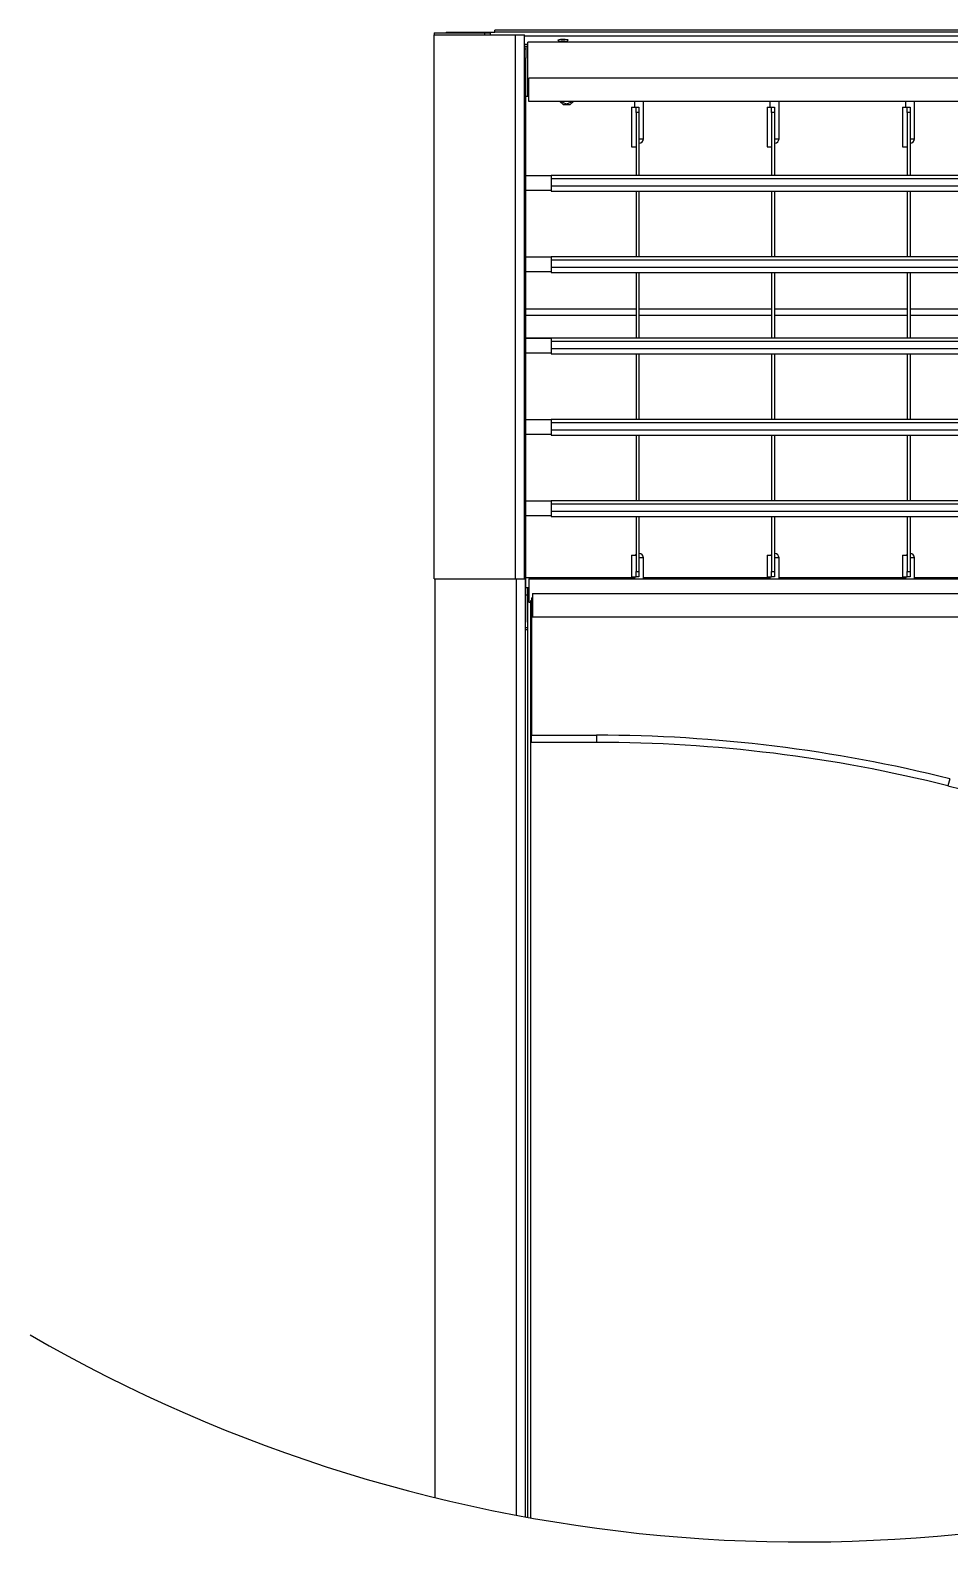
# Model space of a CAD drawing. Header units: millimetres. Extents: x 10547 to 11305, y 9897 to 10391.
# Drawn here: x 10580.99 to 10584.78, y 10066.79 to 10073.02 of the extents above; entities that cross this region are included whole.
import ezdxf

# ---------------------------------------------------------------- set-up
doc = ezdxf.new("R2010")
doc.units = ezdxf.units.MM
for name, color, linetype in [('LG-AIRCON', 240, 'Continuous'), ('LG-RLRG', 3, 'Continuous'), ('LG-실내기', 6, 'Continuous')]:
    doc.layers.add(name, color=color, linetype=linetype)

# ---------------------------------------------------------------- blocks, each defined once
blk = doc.blocks.new('15215')
at = {"layer": 'LG-RLRG', "color": 1}
blk.add_lwpolyline([(-7906.68, 12267.07, 0.226655), (-7172.64, 12209.59, -0.226655), (-6438.61, 12152.1, -13.252579)], format="xyb", dxfattribs=at)
at = {"layer": 'LG-실내기', "color": 0, "linetype": 'Continuous'}
for p, q in [((-7676.6, 12987.95), (-7676.6, 12987.45)), ((-7676.6, 12987.95), (-7649.6, 12987.95)), ((-7649.6, 12987.95), (-7649.6, 12988.95)), ((-6666.6, 12988.95), (-7649.6, 12988.95)), ((-6666.6, 12987.95), (-7649.6, 12987.95)), ((-7683.1, 12987.45), (-7655.1, 12987.45)), ((-7683.1, 12987.45), (-7683.1, 12986.45)), ((-7683.1, 12685.45), (-7683.1, 12986.45)), ((-7683.1, 12986.45), (-7681.97, 12986.45)), ((-7681.97, 12986.45), (-7678.64, 12986.45)), ((-7678.64, 12986.45), (-7673.28, 12986.45)), ((-7673.28, 12986.45), (-7666.15, 12986.45)), ((-7666.15, 12986.45), (-7657.62, 12986.45)), ((-7657.62, 12986.45), (-7648.11, 12986.45)), ((-7655.1, 12986.45), (-7655.1, 12987.45)), ((-7655.1, 12987.45), (-7652.1, 12987.45)), ((-7652.1, 12987.45), (-7652.1, 12986.45)), ((-7648.11, 12986.45), (-7638.1, 12986.45)), ((-7638.1, 12685.45), (-7638.1, 12986.45)), ((-7638.1, 12986.45), (-7633.1, 12986.45)), ((-7633.1, 12685.45), (-7633.1, 12986.45)), ((-6681.6, 12985.6), (-7633.1, 12985.6)), ((-7631.34, 12981), (-7633.09, 12981)), ((-7631.34, 12980.02), (-7633.09, 12980.02)), ((-7632.35, 12980.02), (-7632.35, 12973.45)), ((-6683.35, 12982.45), (-7631.35, 12982.45)), ((-7631.35, 12952.45), (-7631.35, 12982.45)), ((-7613.29, 12983.89), (-7614.8, 12983.52)), ((-7614.8, 12983.52), (-7614.09, 12983.09)), ((-7614.09, 12983.09), (-7611.69, 12982.91)), ((-7610.69, 12983.92), (-7613.29, 12983.89)), ((-7611.85, 12982.97), (-7612.83, 12982.94)), ((-7610.87, 12982.94), (-7611.85, 12982.97)), ((-7611.69, 12982.91), (-7609.41, 12983.13)), ((-7608.96, 12983.58), (-7610.69, 12983.92)), ((-7609.41, 12983.13), (-7608.96, 12983.58)), ((-7633.1, 12973.45), (-7632.35, 12973.45)), ((-7633.09, 12978.6), (-7632.34, 12978.6)), ((-7632.35, 12661.45), (-7632.35, 12973.45)), ((-6683.85, 12962.45), (-7630.85, 12962.45)), ((-7630.85, 12955.95), (-7630.85, 12962.45)), ((-7630.85, 12949.45), (-7630.85, 12955.95)), ((-7632.35, 12952.45), (-7631.35, 12952.45)), ((-7630.84, 12952.45), (-7631.35, 12952.45)), ((-6683.85, 12949.45), (-7630.85, 12949.45)), ((-7611.53, 12947.62), (-7613.71, 12949.45)), ((-7609.85, 12948.07), (-7613.29, 12949.45)), ((-7608.16, 12947.62), (-7611.53, 12947.62)), ((-7606.41, 12949.45), (-7609.85, 12948.07)), ((-7605.98, 12949.45), (-7608.16, 12947.62)), ((-7573.95, 12946.45), (-7573.95, 12924.45)), ((-7573.95, 12946.45), (-7573.28, 12946.45)), ((-7573.28, 12946.45), (-7571.45, 12946.45)), ((-7572.35, 12949.45), (-7572.35, 12946.45)), ((-7571.45, 12946.45), (-7569.85, 12946.45)), ((-7571.45, 12945.57), (-7571.45, 12946.45)), ((-7569.85, 12946.45), (-7569.85, 12945.57)), ((-7567.35, 12928.85), (-7567.35, 12949.45)), ((-7498.95, 12946.45), (-7498.95, 12924.45)), ((-7498.95, 12946.45), (-7498.28, 12946.45)), ((-7498.28, 12946.45), (-7496.45, 12946.45)), ((-7497.35, 12949.45), (-7497.35, 12946.45)), ((-7496.45, 12946.45), (-7494.85, 12946.45)), ((-7496.45, 12945.57), (-7496.45, 12946.45)), ((-7494.85, 12946.45), (-7494.85, 12945.57)), ((-7492.35, 12928.85), (-7492.35, 12949.45)), ((-7423.95, 12946.45), (-7423.95, 12924.45)), ((-7423.95, 12946.45), (-7423.28, 12946.45)), ((-7423.28, 12946.45), (-7421.45, 12946.45)), ((-7422.35, 12949.45), (-7422.35, 12946.45)), ((-7421.45, 12946.45), (-7419.85, 12946.45)), ((-7421.45, 12945.57), (-7421.45, 12946.45)), ((-7419.85, 12946.45), (-7419.85, 12945.57)), ((-7417.35, 12928.85), (-7417.35, 12949.45)), ((-7571.45, 12943.45), (-7571.45, 12945.57)), ((-7571.45, 12943.45), (-7571.45, 12908.84)), ((-7569.85, 12943.45), (-7571.45, 12943.45)), ((-7569.85, 12945.57), (-7569.85, 12943.45)), ((-7569.85, 12943.45), (-7569.85, 12908.84)), ((-7496.45, 12943.45), (-7496.45, 12945.57)), ((-7496.45, 12943.45), (-7496.45, 12908.84)), ((-7494.85, 12943.45), (-7496.45, 12943.45)), ((-7494.85, 12945.57), (-7494.85, 12943.45)), ((-7494.85, 12943.45), (-7494.85, 12908.84)), ((-7421.45, 12943.45), (-7421.45, 12945.57)), ((-7421.45, 12943.45), (-7421.45, 12908.84)), ((-7419.85, 12943.45), (-7421.45, 12943.45)), ((-7419.85, 12945.57), (-7419.85, 12943.45)), ((-7419.85, 12943.45), (-7419.85, 12908.84)), ((-7573.95, 12924.45), (-7573.28, 12924.45)), ((-7573.28, 12924.45), (-7571.45, 12924.45)), ((-7569.85, 12928.85), (-7568.08, 12928.85)), ((-7569.78, 12926.45), (-7569.85, 12926.45)), ((-7569.75, 12926.45), (-7569.78, 12926.45)), ((-7568.08, 12928.85), (-7567.35, 12928.85)), ((-7498.95, 12924.45), (-7498.28, 12924.45)), ((-7498.28, 12924.45), (-7496.45, 12924.45)), ((-7494.85, 12928.85), (-7493.08, 12928.85)), ((-7494.78, 12926.45), (-7494.85, 12926.45)), ((-7494.75, 12926.45), (-7494.78, 12926.45)), ((-7493.08, 12928.85), (-7492.35, 12928.85)), ((-7423.95, 12924.45), (-7423.28, 12924.45)), ((-7423.28, 12924.45), (-7421.45, 12924.45)), ((-7419.85, 12928.85), (-7418.08, 12928.85)), ((-7419.78, 12926.45), (-7419.85, 12926.45)), ((-7419.75, 12926.45), (-7419.78, 12926.45)), ((-7418.08, 12928.85), (-7417.35, 12928.85)), ((-7618.35, 12908.45), (-7632.35, 12908.45)), ((-7618.35, 12908.85), (-6686.35, 12908.85)), ((-7618.35, 12908.85), (-7618.35, 12906.84)), ((-7618.35, 12906.84), (-6686.35, 12906.84)), ((-7618.35, 12906.84), (-7618.35, 12904.89)), ((-7618.35, 12904.89), (-7618.35, 12902.86)), ((-7632.35, 12900.45), (-7618.35, 12900.45)), ((-7618.35, 12902.86), (-6686.35, 12902.86)), ((-7618.35, 12902.86), (-7618.35, 12899.85)), ((-7618.35, 12899.85), (-6686.35, 12899.85)), ((-7571.45, 12899.84), (-7571.45, 12863.85)), ((-7569.85, 12899.84), (-7569.85, 12863.85)), ((-7496.45, 12899.84), (-7496.45, 12863.85)), ((-7494.85, 12899.84), (-7494.85, 12863.85)), ((-7421.45, 12899.84), (-7421.45, 12863.85)), ((-7419.85, 12899.84), (-7419.85, 12863.85)), ((-7618.35, 12863.45), (-7632.35, 12863.45)), ((-7618.35, 12863.85), (-6686.35, 12863.85)), ((-7618.35, 12863.85), (-7618.35, 12861.84)), ((-7632.35, 12855.45), (-7618.35, 12855.45)), ((-7618.35, 12861.84), (-6686.35, 12861.84)), ((-7618.35, 12861.84), (-7618.35, 12859.89)), ((-7618.35, 12859.89), (-7618.35, 12857.86)), ((-7618.35, 12857.86), (-6686.35, 12857.86)), ((-7618.35, 12857.86), (-7618.35, 12854.85)), ((-7618.35, 12854.85), (-6686.35, 12854.85)), ((-7571.45, 12854.84), (-7571.45, 12818.84)), ((-7569.85, 12854.84), (-7569.85, 12818.84)), ((-7496.45, 12854.84), (-7496.45, 12818.84)), ((-7494.85, 12854.84), (-7494.85, 12818.84)), ((-7421.45, 12854.84), (-7421.45, 12818.84)), ((-7419.85, 12854.84), (-7419.85, 12818.84)), ((-7632.34, 12834.75), (-7571.44, 12834.75)), ((-7571.44, 12831.19), (-7632.33, 12831.19)), ((-7569.84, 12834.75), (-7496.44, 12834.75)), ((-7496.44, 12831.19), (-7569.84, 12831.19)), ((-7494.84, 12834.75), (-7421.44, 12834.75)), ((-7421.44, 12831.19), (-7494.84, 12831.19)), ((-7419.84, 12834.75), (-7346.45, 12834.75)), ((-7346.43, 12831.19), (-7419.84, 12831.19)), ((-7618.35, 12818.45), (-7632.35, 12818.45)), ((-7632.33, 12818.72), (-7618.34, 12818.72)), ((-7618.35, 12818.85), (-6686.35, 12818.85)), ((-7618.35, 12818.85), (-7618.35, 12816.84)), ((-7618.35, 12816.84), (-6686.35, 12816.84)), ((-7618.35, 12816.84), (-7618.35, 12814.89)), ((-7618.35, 12814.89), (-7618.35, 12812.86)), ((-7618.35, 12812.86), (-6686.35, 12812.86)), ((-7618.35, 12812.86), (-7618.35, 12809.85)), ((-7632.35, 12810.45), (-7618.35, 12810.45)), ((-7618.35, 12809.85), (-6686.35, 12809.85)), ((-7571.45, 12809.85), (-7571.45, 12773.85)), ((-7569.85, 12809.85), (-7569.85, 12773.85)), ((-7496.45, 12809.85), (-7496.45, 12773.85)), ((-7494.85, 12809.85), (-7494.85, 12773.85)), ((-7421.45, 12809.85), (-7421.45, 12773.85)), ((-7419.85, 12809.85), (-7419.85, 12773.85)), ((-7618.35, 12773.45), (-7632.35, 12773.45)), ((-7618.35, 12773.85), (-6686.35, 12773.85)), ((-7618.35, 12773.85), (-7618.35, 12771.84)), ((-7618.35, 12771.84), (-6686.35, 12771.84)), ((-7618.35, 12771.84), (-7618.35, 12769.89)), ((-7632.35, 12765.45), (-7618.35, 12765.45)), ((-7618.35, 12769.89), (-7618.35, 12767.86)), ((-7618.35, 12767.86), (-6686.35, 12767.86)), ((-7618.35, 12767.86), (-7618.35, 12764.85)), ((-7618.35, 12764.85), (-6686.35, 12764.85)), ((-7571.45, 12764.85), (-7571.45, 12728.85)), ((-7569.85, 12764.85), (-7569.85, 12728.85)), ((-7496.45, 12764.85), (-7496.45, 12728.85)), ((-7494.85, 12764.85), (-7494.85, 12728.85)), ((-7421.45, 12764.85), (-7421.45, 12728.85)), ((-7419.85, 12764.85), (-7419.85, 12728.85)), ((-7618.35, 12728.85), (-6686.35, 12728.85)), ((-7618.35, 12728.85), (-7618.35, 12726.84)), ((-7618.35, 12728.45), (-7632.35, 12728.45)), ((-7632.35, 12720.45), (-7618.35, 12720.45)), ((-7618.35, 12726.84), (-6686.35, 12726.84)), ((-7618.35, 12726.84), (-7618.35, 12724.89)), ((-7618.35, 12724.89), (-7618.35, 12722.86)), ((-7618.35, 12722.86), (-6686.35, 12722.86)), ((-7618.35, 12722.86), (-7618.35, 12719.85)), ((-7618.35, 12719.85), (-6686.35, 12719.85)), ((-7571.45, 12719.85), (-7571.45, 12689.45)), ((-7569.85, 12719.85), (-7569.85, 12689.45)), ((-7496.45, 12719.85), (-7496.45, 12689.45)), ((-7494.85, 12719.85), (-7494.85, 12689.45)), ((-7421.45, 12719.85), (-7421.45, 12689.45)), ((-7419.85, 12719.85), (-7419.85, 12689.45)), ((-7573.95, 12698.45), (-7573.95, 12686.45)), ((-7573.95, 12698.45), (-7573.28, 12698.45)), ((-7573.28, 12698.45), (-7571.45, 12698.45)), ((-7569.85, 12699.45), (-7569.78, 12699.45)), ((-7568.08, 12697.05), (-7569.85, 12697.05)), ((-7569.78, 12699.45), (-7569.75, 12699.45)), ((-7567.35, 12697.05), (-7568.08, 12697.05)), ((-7567.35, 12685.45), (-7567.35, 12697.05)), ((-7498.95, 12698.45), (-7498.95, 12686.45)), ((-7498.95, 12698.45), (-7498.28, 12698.45)), ((-7498.28, 12698.45), (-7496.45, 12698.45)), ((-7494.85, 12699.45), (-7494.78, 12699.45)), ((-7493.08, 12697.05), (-7494.85, 12697.05)), ((-7494.78, 12699.45), (-7494.75, 12699.45)), ((-7492.35, 12697.05), (-7493.08, 12697.05)), ((-7492.35, 12685.45), (-7492.35, 12697.05)), ((-7423.95, 12698.45), (-7423.95, 12686.45)), ((-7423.95, 12698.45), (-7423.28, 12698.45)), ((-7423.28, 12698.45), (-7421.45, 12698.45)), ((-7419.85, 12699.45), (-7419.78, 12699.45)), ((-7418.08, 12697.05), (-7419.85, 12697.05)), ((-7419.78, 12699.45), (-7419.75, 12699.45)), ((-7417.35, 12697.05), (-7418.08, 12697.05)), ((-7417.35, 12685.45), (-7417.35, 12697.05)), ((-7571.45, 12689.45), (-7569.85, 12689.45)), ((-7571.45, 12687.33), (-7571.45, 12689.45)), ((-7571.45, 12686.45), (-7571.45, 12687.33)), ((-7569.85, 12689.45), (-7569.85, 12687.33)), ((-7569.85, 12687.33), (-7569.85, 12686.45)), ((-7496.45, 12689.45), (-7494.85, 12689.45)), ((-7496.45, 12687.33), (-7496.45, 12689.45)), ((-7496.45, 12686.45), (-7496.45, 12687.33)), ((-7494.85, 12689.45), (-7494.85, 12687.33)), ((-7494.85, 12687.33), (-7494.85, 12686.45)), ((-7421.45, 12689.45), (-7419.85, 12689.45)), ((-7421.45, 12687.33), (-7421.45, 12689.45)), ((-7421.45, 12686.45), (-7421.45, 12687.33)), ((-7419.85, 12689.45), (-7419.85, 12687.33)), ((-7419.85, 12687.33), (-7419.85, 12686.45)), ((-7683.1, 12685.45), (-7681.97, 12685.45)), ((-7682.6, 12177.04), (-7682.6, 12685.45)), ((-7681.97, 12685.45), (-7678.64, 12685.45)), ((-7678.64, 12685.45), (-7673.28, 12685.45)), ((-7673.28, 12685.45), (-7666.15, 12685.45)), ((-7666.15, 12685.45), (-7657.62, 12685.45)), ((-7657.62, 12685.45), (-7648.11, 12685.45)), ((-7648.11, 12685.45), (-7638.1, 12685.45)), ((-7638.1, 12685.45), (-7633.1, 12685.45)), ((-7637.6, 12167.3), (-7637.6, 12685.45)), ((-7637.6, 12685.45), (-7632.6, 12685.45)), ((-7632.6, 12166.37), (-7632.6, 12685.45)), ((-7631.35, 12680.45), (-7632.35, 12680.45)), ((-7572.33, 12685.95), (-7632.33, 12685.95)), ((-7630.85, 12680.45), (-7631.35, 12680.45)), ((-7631.35, 12676.45), (-7631.35, 12680.45)), ((-7631.25, 12166.13), (-7631.25, 12680.44)), ((-7630.85, 12680.44), (-7631.25, 12680.44)), ((-7630.85, 12685.45), (-6683.85, 12685.45)), ((-7630.85, 12685.45), (-7630.85, 12678.95)), ((-7630.85, 12678.95), (-7630.85, 12672.45)), ((-7573.95, 12686.45), (-7573.28, 12686.45)), ((-7573.28, 12686.45), (-7571.45, 12686.45)), ((-7572.35, 12686.45), (-7572.35, 12685.45)), ((-7569.85, 12686.45), (-7571.45, 12686.45)), ((-7497.33, 12685.95), (-7567.34, 12685.95)), ((-7498.95, 12686.45), (-7498.28, 12686.45)), ((-7498.28, 12686.45), (-7496.45, 12686.45)), ((-7497.35, 12686.45), (-7497.35, 12685.45)), ((-7494.85, 12686.45), (-7496.45, 12686.45)), ((-7422.33, 12685.95), (-7492.34, 12685.95)), ((-7423.95, 12686.45), (-7423.28, 12686.45)), ((-7423.28, 12686.45), (-7421.45, 12686.45)), ((-7422.35, 12686.45), (-7422.35, 12685.45)), ((-7419.85, 12686.45), (-7421.45, 12686.45)), ((-7347.33, 12685.95), (-7417.34, 12685.95)), ((-7631.24, 12676.45), (-7632.34, 12676.45)), ((-7630.85, 12672.45), (-7629.74, 12672.45)), ((-7629.74, 12165.86), (-7629.74, 12673.39)), ((-7629.74, 12673.39), (-7629.24, 12673.39)), ((-7629.24, 12674.91), (-7629.24, 12598.91)), ((-7629.24, 12674.91), (-7628.74, 12674.91)), ((-7628.74, 12677.4), (-6681.74, 12677.4)), ((-7628.74, 12677.4), (-7628.74, 12670.9)), ((-7628.74, 12670.9), (-7628.74, 12664.4)), ((-7628.74, 12664.4), (-6681.74, 12664.4)), ((-7632.35, 12661.45), (-7632.6, 12661.45)), ((-7632.6, 12657.45), (-7631.25, 12657.45)), ((-7632.59, 12658.45), (-7631.24, 12658.45)), ((-7629.24, 12598.91), (-7593.33, 12598.91)), ((-7629.24, 12594.91), (-7629.24, 12598.91)), ((-7593.33, 12594.91), (-7629.24, 12594.91)), ((-7593.33, 12598.91), (-7593.33, 12594.91)), ((-7397.87, 12574.79), (-7398.84, 12570.91))]:
    blk.add_line(p, q, dxfattribs=at)
for centre, radius, start, end in [((-7569.75, 12928.85), 2.4, 270, 0), ((-7494.75, 12928.85), 2.4, 270, 0), ((-7419.75, 12928.85), 2.4, 270, 0), ((-7569.95, 12697.05), 2.4, 128.72003, 144.31467), ((-7569.75, 12697.05), 2.4, 0, 90), ((-7494.95, 12697.05), 2.4, 128.72003, 144.31467), ((-7494.75, 12697.05), 2.4, 0, 90), ((-7419.95, 12697.05), 2.4, 128.72003, 144.31467), ((-7419.75, 12697.05), 2.4, 0, 90), ((-7593.33, 11794.91), 804, 75.93013, 90), ((-7593.33, 11794.91), 800, 75.93013, 90), ((-7155.74, 13540.91), 1000, 255.93013, 284.06987)]:
    blk.add_arc(centre, radius, start, end, dxfattribs=at)

msp = doc.modelspace()

# ---------------------------------------------------------------- block references
at = {"layer": 'LG-AIRCON', "xscale": 0.007449840356167105, "yscale": 0.007449840356167105, "zscale": 0.007449840356167105}
msp.add_blockref('15215', (10639.8964, 9976.2551), dxfattribs=at)

doc.saveas('drawing.dxf')
